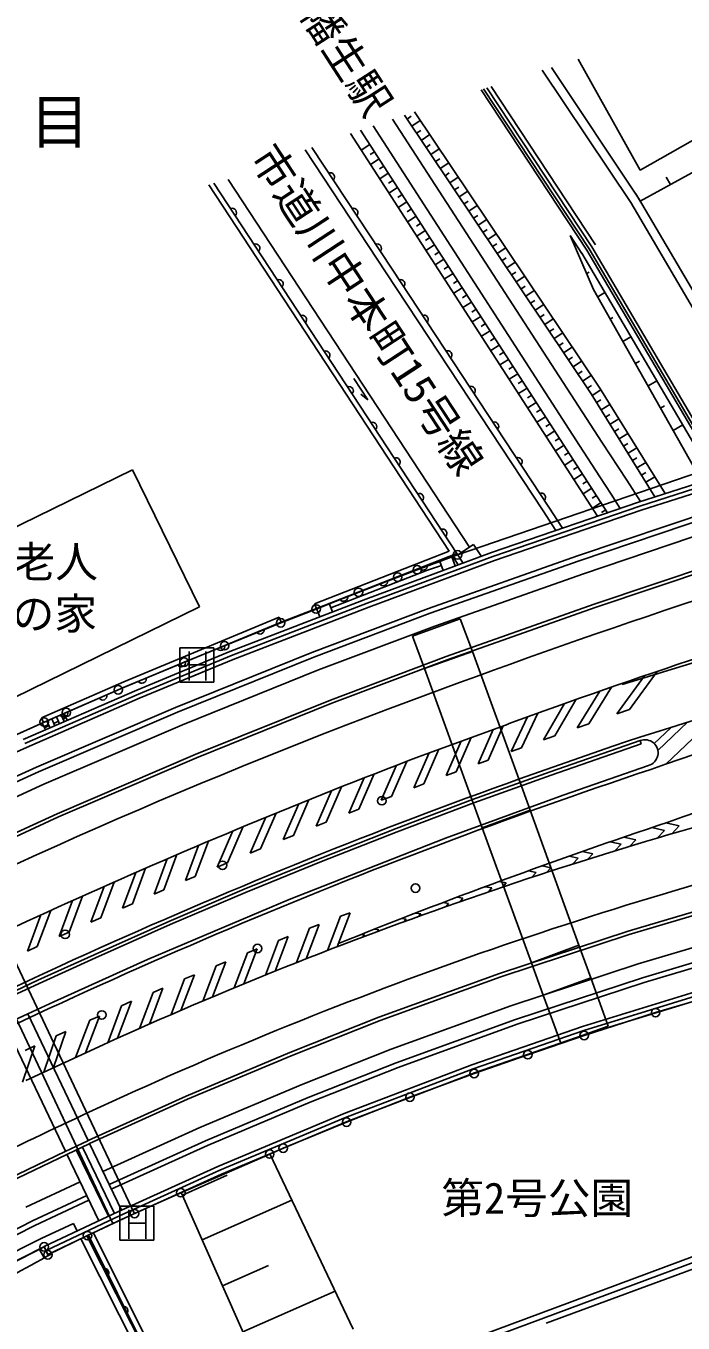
# Model space of a CAD drawing. Units: millimetres, scale not verified. Extents: x 40000 to 680000, y 20000 to 380000.
# Drawn here: x 91421 to 129940, y 243518 to 319605 of the extents above; entities that cross this region are included whole.
import ezdxf
from ezdxf.enums import TextEntityAlignment as Align

# ---------------------------------------------------------------- set-up
doc = ezdxf.new("R2010")
doc.units = ezdxf.units.MM
doc.header["$LTSCALE"] = 1000
for name, color, linetype, lineweight in [('M-BGD', 7, 'Continuous', 25), ('M-BMK-ROW', 30, 'Continuous', 25), ('M-STR-STR1', 1, 'Continuous', 25), ('M-STR-STR3', 7, 'Continuous', 25), ('M-STR-STRC', 7, 'Continuous', 25)]:
    doc.layers.add(name, color=color, linetype=linetype, lineweight=lineweight)
doc.layers.add('M-BMK-HTXT', color=7, linetype='Continuous')
doc.styles.add('ＭＳ ゴシック', font='')
doc.styles.get('ＭＳ ゴシック').set_extended_font_data('MS Gothic')

msp = doc.modelspace()

# ---------------------------------------------------------------- linework, layer by layer
at = {"layer": 'M-BGD'}
for p, q in [((143452, 318094), (127417, 309325)), ((127434, 311151), (123801, 317664)), ((121682, 317005), (126870, 309254)), ((127327, 309504), (122223, 317175)), ((124305, 306453), (118097, 315860)), ((124431, 306536), (118245, 315908)), ((124600, 306642), (118442, 315972)), ((124813, 306774), (118689, 316052)), ((113607, 314370), (124552, 298026)), ((113760, 314141), (114010, 314308)), ((114196, 314569), (125057, 298351)), ((132953, 314280), (127434, 311151)), ((111036, 313489), (125516, 291053)), ((114039, 313725), (114537, 314059)), ((110452, 313286), (124932, 290852)), ((114317, 313310), (114566, 313477)), ((114595, 312894), (115093, 313228)), ((107787, 312346), (112546, 305113)), ((108175, 312484), (112880, 305332)), ((111578, 312648), (111074, 312323)), ((111849, 312228), (111597, 312066)), ((114873, 312479), (115122, 312646)), ((115151, 312063), (115650, 312397)), ((112120, 311808), (111616, 311483)), ((112391, 311388), (112139, 311225)), ((115430, 311648), (115679, 311815)), ((115708, 311233), (116206, 311566)), ((117421, 289021), (103283, 310593)), ((112662, 310968), (112158, 310643)), ((112934, 310548), (112682, 310385)), ((115986, 310817), (116235, 310984)), ((116264, 310402), (116763, 310736)), ((129199, 310299), (128959, 310738)), ((102145, 310281), (116233, 288797)), ((102433, 310389), (116687, 288653)), ((113205, 310128), (112701, 309802)), ((113476, 309708), (113224, 309545)), ((116543, 309986), (116792, 310153)), ((116821, 309571), (117319, 309905)), ((127417, 309325), (127177, 309764)), ((127417, 309325), (127177, 309764)), ((113747, 309288), (113243, 308962)), ((117099, 309155), (117348, 309322)), ((117377, 308740), (117876, 309074)), ((126870, 309254), (135619, 294357)), ((127327, 309504), (136387, 294076)), ((114018, 308868), (113766, 308705)), ((114289, 308447), (113785, 308122)), ((117655, 308324), (117905, 308491)), ((117934, 307909), (118432, 308243)), ((114560, 308027), (114308, 307865)), ((114832, 307607), (114328, 307282)), ((118212, 307494), (118461, 307661)), ((118490, 307078), (118989, 307412)), ((115103, 307187), (114851, 307024)), ((115374, 306767), (114870, 306442)), ((118768, 306663), (119018, 306830)), ((124013, 306260), (123319, 307313)), ((124695, 304151), (123319, 307313)), ((124600, 306642), (132396, 293366)), ((115645, 306347), (115393, 306184)), ((115916, 305927), (115412, 305601)), ((119047, 306247), (119545, 306581)), ((119325, 305832), (119574, 305999)), ((124000, 306283), (131793, 293012)), ((124301, 306460), (132095, 293189)), ((124431, 306536), (132224, 293265)), ((112546, 305113), (121735, 291159)), ((112880, 305332), (122069, 291379)), ((116187, 305507), (115935, 305344)), ((119603, 305416), (120102, 305750)), ((119881, 305001), (120130, 305168)), ((124440, 305160), (124293, 305074)), ((116459, 305087), (115954, 304761)), ((116730, 304667), (116478, 304504)), ((120159, 304585), (120658, 304919)), ((117001, 304247), (116497, 303921)), ((117272, 303826), (117020, 303664)), ((120438, 304170), (120687, 304337)), ((120716, 303755), (121214, 304088)), ((131058, 292868), (124695, 304151)), ((125362, 303962), (124941, 303715)), ((117543, 303406), (117039, 303081)), ((117814, 302986), (117562, 302824)), ((120994, 303339), (121243, 303506)), ((121272, 302924), (121771, 303258)), ((118085, 302566), (117581, 302241)), ((118357, 302146), (118105, 301983)), ((121551, 302508), (121800, 302675)), ((121829, 302093), (122327, 302427)), ((125829, 302497), (125677, 302408)), ((118628, 301726), (118124, 301401)), ((122107, 301677), (122356, 301844)), ((122385, 301262), (122884, 301596)), ((126881, 301376), (126414, 301101)), ((118899, 301306), (118647, 301143)), ((119170, 300886), (118666, 300560)), ((122663, 300847), (122913, 301013)), ((122942, 300431), (123440, 300765)), ((119441, 300466), (119189, 300303)), ((119712, 300046), (119208, 299720)), ((123220, 300016), (123469, 300183)), ((123498, 299600), (123997, 299934)), ((127388, 299933), (127151, 299795)), ((119983, 299625), (119731, 299463)), ((120255, 299205), (119751, 298880)), ((123776, 299185), (124026, 299352)), ((124055, 298769), (124553, 299103)), ((111455, 297674), (110632, 298928)), ((120526, 298785), (120274, 298623)), ((120797, 298365), (120293, 298040)), ((124333, 298354), (124582, 298521)), ((125057, 298351), (128883, 292173)), ((128446, 298815), (127888, 298488)), ((111455, 297674), (111055, 298010)), ((121068, 297945), (120816, 297782)), ((121339, 297525), (120835, 297200)), ((124552, 298026), (128294, 291985)), ((124608, 297936), (125118, 298252)), ((124871, 297511), (125126, 297669)), ((121610, 297105), (121358, 296942)), ((125134, 297086), (125645, 297402)), ((125398, 296661), (125653, 296819)), ((128861, 297320), (128625, 297181)), ((121882, 296685), (121377, 296359)), ((122153, 296265), (121901, 296102)), ((125661, 296236), (126171, 296552)), ((129919, 296202), (129362, 295874)), ((122424, 295845), (121920, 295519)), ((122695, 295425), (122443, 295262)), ((125924, 295811), (126179, 295969)), ((126187, 295386), (126698, 295702)), ((122966, 295004), (122462, 294679)), ((123237, 294584), (122985, 294422)), ((126451, 294961), (126706, 295119)), ((126714, 294536), (127224, 294852)), ((123508, 294164), (123004, 293839)), ((123780, 293744), (123528, 293582)), ((126977, 294111), (127232, 294269)), ((127241, 293686), (127751, 294002)), ((127405, 291439), (136090, 294213)), ((127484, 291202), (136165, 293974)), ((90202, 289903), (97668, 293563)), ((97668, 293563), (101596, 285525)), ((124051, 293324), (123547, 292999)), ((127504, 293261), (127759, 293418)), ((127767, 292835), (128277, 293151)), ((124322, 292904), (124070, 292741)), ((124593, 292484), (124089, 292159)), ((118794, 288474), (127405, 291439)), ((124864, 292064), (124612, 291901)), ((125135, 291644), (124631, 291318)), ((118878, 288239), (127484, 291202)), ((122489, 290011), (121735, 291159)), ((122879, 290145), (122069, 291379)), ((132150, 291352), (123745, 288515)), ((132244, 291067), (123843, 288231)), ((125406, 291224), (125154, 291061)), ((132493, 290307), (124104, 287475)), ((116738, 288573), (117665, 289182)), ((118118, 288491), (117665, 289182)), ((116233, 288797), (108345, 285716)), ((116687, 288653), (108454, 285437)), ((108454, 285437), (116687, 288653)), ((111426, 285753), (118794, 288474)), ((123745, 288515), (115017, 285435)), ((116394, 288458), (115691, 288196)), ((116591, 287927), (116394, 288458)), ((116401, 288541), (116436, 288489)), ((116760, 287989), (116436, 288489)), ((117048, 288096), (116687, 288653)), ((133084, 288501), (124724, 285679)), ((114865, 287911), (109199, 285711)), ((114951, 287676), (109294, 285480)), ((111515, 285519), (118878, 288239)), ((115693, 288191), (114865, 287911)), ((115780, 287957), (114951, 287676)), ((123843, 288231), (115120, 285153)), ((115887, 287667), (115691, 288196)), ((133146, 288311), (124790, 285490)), ((124104, 287475), (115394, 284402)), ((101596, 285525), (88196, 278970)), ((103471, 282674), (111426, 285753)), ((103561, 282441), (111515, 285519)), ((108454, 285437), (106374, 284640)), ((115017, 285435), (108179, 282856)), ((108454, 285437), (108345, 285716)), ((108639, 284942), (108454, 285437)), ((109193, 285726), (109395, 285235)), ((124724, 285679), (116046, 282617)), ((124790, 285490), (116114, 282429)), ((106258, 284917), (97159, 281124)), ((97276, 280848), (106374, 284640)), ((106374, 284640), (106258, 284917)), ((115120, 285153), (108288, 282576)), ((116872, 284825), (114078, 283803)), ((116872, 284825), (117591, 282914)), ((115394, 284402), (108579, 281831)), ((102444, 283120), (100444, 283120)), ((100444, 283120), (100444, 281120)), ((102444, 281120), (102444, 283120)), ((114780, 281912), (114078, 283803)), ((98016, 280416), (103466, 282672)), ((98113, 280186), (103561, 282441)), ((108179, 282856), (100181, 279634)), ((108288, 282576), (100296, 279357)), ((100984, 281205), (100984, 282905)), ((101975, 282916), (101975, 281211)), ((116046, 282617), (109269, 280061)), ((116114, 282429), (109342, 279874)), ((117591, 282914), (114780, 281912)), ((117591, 282914), (120467, 275019)), ((108579, 281831), (100603, 278618)), ((100984, 282120), (101975, 282120)), ((101172, 281450), (102096, 281834)), ((117655, 273982), (114780, 281912)), ((97156, 281123), (92324, 279015)), ((92444, 278740), (97276, 280848)), ((100444, 281120), (102444, 281120)), ((91349, 277517), (98016, 280416)), ((91451, 277288), (98113, 280186)), ((109269, 280061), (101334, 276864)), ((100181, 279634), (92031, 276131)), ((100296, 279357), (92153, 275856)), ((93662, 279271), (93846, 278875)), ((109342, 279874), (101410, 276679)), ((86142, 275928), (92444, 278740)), ((92444, 278740), (92324, 279015)), ((92378, 278711), (92562, 278317)), ((100603, 278618), (92478, 275125)), ((92505, 278439), (92777, 278566)), ((92653, 278831), (92837, 278437)), ((92928, 278951), (93112, 278556)), ((93049, 278692), (93321, 278819)), ((93203, 279071), (93388, 278676)), ((93478, 279191), (93663, 278796)), ((93593, 278946), (93774, 279031)), ((85413, 274548), (91451, 277288)), ((122142, 275843), (127427, 277683)), ((122208, 275654), (127493, 277494)), ((127493, 277494), (127427, 277683)), ((101334, 276864), (93250, 273389)), ((101410, 276679), (93331, 273206)), ((127920, 276223), (122909, 274475)), ((92031, 276131), (85974, 273349)), ((92153, 275856), (86106, 273080)), ((117607, 274229), (122142, 275843)), ((117676, 274041), (122208, 275654)), ((97775, 249929), (85804, 275275)), ((92478, 275125), (86440, 272352)), ((120467, 275019), (120986, 273612)), ((113118, 272527), (117607, 274229)), ((113190, 272340), (117676, 274041)), ((122909, 274475), (116008, 271964)), ((118174, 272575), (117655, 273982)), ((93250, 273389), (87245, 270631)), ((93331, 273206), (87330, 270450)), ((118174, 272575), (120986, 273612)), ((120986, 273612), (123839, 265681)), ((108671, 270772), (113118, 272527)), ((121057, 264657), (118174, 272575)), ((116008, 271964), (106846, 268365)), ((108745, 270586), (113190, 272340)), ((104221, 268966), (108671, 270772)), ((104298, 268781), (108745, 270586)), ((99803, 267076), (104221, 268966)), ((99883, 266893), (104298, 268781)), ((106846, 268365), (98550, 264848)), ((126718, 266496), (132469, 268205)), ((126777, 266305), (132523, 268013)), ((95416, 265122), (99803, 267076)), ((95498, 264940), (99883, 266893)), ((119186, 264025), (126718, 266496)), ((119251, 263836), (126777, 266305)), ((121057, 264657), (123839, 265681)), ((124544, 263764), (123839, 265681)), ((127314, 264587), (133013, 266281)), ((92120, 263622), (95416, 265122)), ((92203, 263441), (95498, 264940)), ((98550, 264848), (93060, 262358)), ((127568, 263776), (133244, 265463)), ((127657, 263489), (133326, 265174)), ((112114, 261452), (119186, 264025)), ((119840, 262135), (127314, 264587)), ((121743, 262755), (121057, 264657)), ((90810, 263008), (92120, 263622)), ((90895, 262827), (92203, 263441)), ((112185, 261265), (119251, 263836)), ((120118, 261332), (127568, 263776)), ((120216, 261048), (127657, 263489)), ((124544, 263764), (121743, 262755)), ((124048, 260911), (132442, 263508)), ((124126, 260673), (132516, 263269)), ((124544, 263764), (125557, 260934)), ((122769, 259927), (121743, 262755)), ((93060, 262358), (91528, 261650)), ((112825, 259582), (119840, 262135)), ((90194, 261032), (93739, 253596)), ((91528, 261650), (90214, 261042)), ((91528, 261650), (95069, 254223)), ((106889, 259382), (112114, 261452)), ((106965, 259197), (112185, 261265)), ((113126, 258788), (120118, 261332)), ((113233, 258507), (120216, 261048)), ((117554, 258668), (124048, 260911)), ((117639, 258433), (124126, 260673)), ((125557, 260934), (122769, 259927)), ((107645, 257530), (112825, 259582)), ((100811, 256825), (106889, 259382)), ((100891, 256641), (106965, 259197)), ((107967, 256744), (113126, 258788)), ((108080, 256466), (113233, 258507)), ((110066, 255815), (117554, 258668)), ((110159, 255583), (117639, 258433)), ((101612, 254992), (107645, 257530)), ((95069, 254223), (100811, 256825)), ((95155, 254042), (100891, 256641)), ((101952, 254213), (107967, 256744)), ((102072, 253938), (108080, 256466)), ((102677, 252706), (110066, 255815)), ((95930, 252417), (101612, 254992)), ((102777, 252477), (110159, 255583)), ((95040, 254209), (93724, 253589)), ((95040, 254209), (95069, 254223)), ((96296, 251650), (101952, 254213)), ((93724, 253589), (90392, 251972)), ((93810, 253409), (90479, 251792)), ((95124, 254028), (93810, 253409)), ((93825, 253416), (95686, 249512)), ((96256, 249782), (94370, 253673)), ((96618, 249953), (94732, 253843)), ((95124, 254028), (95155, 254042)), ((95155, 254042), (97018, 250135)), ((96425, 251379), (102072, 253938)), ((110602, 243162), (105709, 253439)), ((97018, 250135), (102677, 252706)), ((97126, 249909), (102777, 252477)), ((100588, 251026), (103214, 252188)), ((94597, 251809), (91419, 250314)), ((100521, 251177), (104546, 242087)), ((94980, 250994), (91813, 249505)), ((95109, 250724), (91944, 249235)), ((98920, 250377), (96920, 250377)), ((96920, 250377), (96920, 248377)), ((98920, 248377), (98920, 250377)), ((101751, 248400), (107001, 250725)), ((92494, 248000), (96554, 249924)), ((92601, 247774), (96660, 249697)), ((96554, 249924), (97018, 250135)), ((96660, 249697), (97126, 249909)), ((97461, 248462), (97461, 250161)), ((98452, 250172), (98452, 248467)), ((91813, 249505), (86395, 246783)), ((91944, 249235), (86531, 246515)), ((94203, 249358), (92316, 248470)), ((92708, 247548), (96513, 249351)), ((94414, 248909), (94203, 249358)), ((99704, 240118), (95385, 248816)), ((97461, 249377), (98452, 249377)), ((92316, 248470), (86915, 245757)), ((98606, 240580), (94632, 248460)), ((98964, 240759), (94993, 248631)), ((99418, 239975), (95096, 248679)), ((96920, 248377), (98920, 248377)), ((92541, 248023), (87142, 245312)), ((92492, 247343), (92220, 247827)), ((92708, 247548), (92494, 248000)), ((131471, 247767), (112659, 240775)), ((131584, 247457), (112770, 240475)), ((102946, 245701), (105646, 246896)), ((131707, 247129), (121909, 243508)), ((104141, 243001), (109541, 245392))]:
    msp.add_line(p, q, dxfattribs=at)
for centre in [(112283, 274158), (102946, 270368), (114259, 269032), (93718, 266319), (104992, 265492), (95868, 261592)]:
    msp.add_circle(centre, 250, dxfattribs=at)
for centre, radius, start, end in [((109255, 310740), 256, 316.02241, 110.66164), ((103504, 308652), 256, 315.93677, 110.576), ((110629, 308651), 256, 316.02241, 110.66164), ((104875, 306562), 256, 315.93677, 110.576), ((112003, 306563), 256, 316.02241, 110.66164), ((106246, 304471), 256, 315.93677, 110.576), ((113378, 304475), 256, 316.04624, 110.68548), ((107617, 302381), 256, 315.93677, 110.576), ((114753, 302387), 256, 316.04624, 110.68548), ((108988, 300290), 256, 315.93677, 110.576), ((116128, 300299), 256, 316.04624, 110.68548), ((110359, 298200), 256, 315.93677, 110.576), ((117503, 298211), 256, 316.04624, 110.68548), ((111730, 296109), 256, 315.93677, 110.576), ((118878, 296123), 256, 316.04624, 110.68548), ((113101, 294019), 256, 315.93677, 110.576), ((120253, 294035), 256, 316.04624, 110.68548), ((114472, 291928), 256, 315.93677, 110.576), ((121628, 291947), 256, 316.04624, 110.68548), ((115843, 289837), 256, 315.93677, 110.576), ((114694, 287934), 256, 214.01497, 8.6542), ((112365, 287025), 256, 214.01497, 8.6542), ((110036, 286115), 256, 214.01497, 8.6542), ((105139, 284187), 256, 215.31003, 9.94927), ((102832, 283225), 256, 215.31003, 9.94927), ((100524, 282263), 256, 215.31003, 9.94927), ((98217, 281301), 256, 215.31003, 9.94927), ((95918, 280317), 256, 216.24878, 10.88801), ((93626, 279317), 256, 216.24878, 10.88801), ((127704, 276963), 771, 286.32679, 111.00172), ((5867383, -10321086), 12043294, 118.65108, 118.70316), ((96019, 246472), 256, 309.44716, 104.08639), ((97145, 244240), 256, 309.44716, 104.08639)]:
    msp.add_arc(centre, radius, start, end, dxfattribs=at)
at = {"layer": 'M-BMK-ROW'}
for p, q in [((116715, 288584), (135677, 295090)), ((114362, 287709), (116715, 288584)), ((113211, 287269), (114362, 287709)), ((110913, 286383), (113211, 287269)), ((108436, 285403), (110913, 286383)), ((106353, 284590), (108436, 285403)), ((103067, 283251), (106353, 284590)), ((100693, 282290), (103067, 283251)), ((96835, 280658), (100693, 282290)), ((93787, 279339), (96835, 280658)), ((92487, 278772), (93787, 279339)), ((85637, 275691), (92487, 278772)), ((132546, 262986), (128332, 261728)), ((128332, 261728), (124144, 260385)), ((124144, 260385), (120841, 259261)), ((120841, 259261), (117692, 258151)), ((117692, 258151), (113931, 256764)), ((113931, 256764), (110218, 255305)), ((110218, 255305), (106502, 253774)), ((105709, 253433), (100498, 251163)), ((106502, 253774), (105709, 253433)), ((100498, 251163), (97783, 249937)), ((97783, 249937), (95031, 248645)), ((95031, 248645), (92711, 247516)), ((92493, 247986), (87176, 245283)), ((92711, 247516), (92493, 247986))]:
    msp.add_line(p, q, dxfattribs=at)
for centre in [(116715, 288584), (114362, 287709), (113211, 287269), (110913, 286383), (108436, 285403), (106353, 284590), (103067, 283251), (100693, 282290), (96835, 280658), (93787, 279339), (92487, 278772), (128332, 261728), (124144, 260385), (120841, 259261), (117692, 258151), (113931, 256764), (110218, 255305), (105709, 253433), (106502, 253774), (100498, 251163), (97783, 249937), (95031, 248645), (92493, 247986), (92711, 247516)]:
    msp.add_circle(centre, 250, dxfattribs=at)
at = {"layer": 'M-STR-STR1'}
for p, q in [((127327, 291676), (136015, 294451)), ((118710, 288710), (127327, 291676)), ((111338, 285987), (118710, 288710)), ((103381, 282907), (111338, 285987)), ((97918, 280646), (103370, 282903)), ((91248, 277745), (97918, 280646)), ((96513, 249351), (84555, 274690)), ((124204, 260436), (132891, 263123)), ((117724, 258198), (124204, 260436)), ((110252, 255350), (117724, 258198)), ((102877, 252248), (110252, 255350)), ((97234, 249683), (102877, 252248)), ((96513, 249351), (97234, 249683))]:
    msp.add_line(p, q, dxfattribs=at)
at = {"layer": 'M-STR-STR3'}
for p, q in [((111774, 313744), (123879, 294999)), ((112903, 314131), (125180, 295199)), ((123879, 294999), (125056, 293149)), ((125180, 295199), (126642, 292951)), ((125056, 293149), (125727, 292136)), ((126642, 292951), (127445, 291714)), ((125727, 292136), (126251, 291306))]:
    msp.add_line(p, q, dxfattribs=at)
at = {"layer": 'M-STR-STRC'}
for p, q in [((128424, 281741), (126797, 279508)), ((124415, 278675), (125745, 280818)), ((127682, 281488), (126051, 279249)), ((122421, 277967), (123647, 280083)), ((123736, 278435), (125069, 280583)), ((120463, 277262), (121427, 279295)), ((121765, 277732), (122993, 279852)), ((126797, 279508), (126051, 279249)), ((132122, 279338), (128932, 276302)), ((132122, 279338), (128932, 276302)), ((115070, 276970), (119687, 278656)), ((118520, 276541), (119398, 278550)), ((119861, 277044), (120826, 279079)), ((124415, 278675), (123736, 278435)), ((130206, 278757), (128459, 277094)), ((130206, 278757), (128459, 277094)), ((116637, 275853), (117515, 277863)), ((117936, 276328), (118814, 278337)), ((122421, 277967), (121765, 277732)), ((129241, 278460), (128228, 277495)), ((129241, 278460), (128228, 277495)), ((114157, 274921), (115048, 276961)), ((114746, 275147), (115632, 277175)), ((116053, 275640), (116931, 277649)), ((120463, 277262), (119861, 277044)), ((112252, 274183), (113149, 276236)), ((112844, 274414), (113739, 276463)), ((118520, 276541), (117936, 276328)), ((110341, 273431), (111244, 275497)), ((110935, 273666), (111836, 275728)), ((116637, 275853), (116053, 275640)), ((108424, 272664), (109332, 274742)), ((109019, 272903), (109926, 274978)), ((114746, 275147), (114157, 274921)), ((106499, 271881), (107413, 273973)), ((107097, 272125), (108009, 274213)), ((112844, 274414), (112252, 274183)), ((104568, 271082), (105488, 273187)), ((105168, 271332), (106086, 273433)), ((110935, 273666), (110341, 273431)), ((103232, 270522), (104156, 272637)), ((109019, 272903), (108424, 272664)), ((128850, 272415), (128106, 272582)), ((128850, 272415), (128440, 271971)), ((129709, 272683), (128928, 272859)), ((129709, 272683), (129280, 272218)), ((101348, 269721), (102113, 271780)), ((102630, 270267), (103556, 272386)), ((107097, 272125), (106499, 271881)), ((126304, 271604), (125663, 271747)), ((127163, 271872), (126473, 272027)), ((127163, 271872), (126800, 271478)), ((99506, 268926), (100275, 270997)), ((100777, 269476), (101544, 271538)), ((105168, 271332), (104568, 271082)), ((123798, 270783), (123257, 270904)), ((123798, 270783), (123257, 270904)), ((124657, 271051), (124055, 271186)), ((124657, 271051), (124055, 271186)), ((124657, 271051), (124354, 270721)), ((124657, 271051), (124354, 270721)), ((126304, 271604), (125948, 271218)), ((97658, 268117), (98432, 270199)), ((98933, 268677), (99704, 270751)), ((103232, 270522), (102630, 270267)), ((122185, 270223), (121672, 270338)), ((122185, 270223), (121672, 270338)), ((122185, 270223), (121928, 269944)), ((122185, 270223), (121928, 269944)), ((123798, 270783), (123489, 270447)), ((123798, 270783), (123489, 270447)), ((95805, 267293), (96583, 269387)), ((97084, 267863), (97859, 269948)), ((101348, 269721), (100777, 269476)), ((119577, 269346), (119161, 269422)), ((119577, 269346), (119161, 269422)), ((121326, 269955), (120886, 270053)), ((121326, 269955), (120886, 270053)), ((121326, 269955), (121051, 269656)), ((121326, 269955), (121051, 269656)), ((95229, 267034), (96009, 269132)), ((99506, 268926), (98933, 268677)), ((118730, 269043), (118333, 269115)), ((118730, 269043), (118333, 269115)), ((118730, 269043), (118531, 268809)), ((118730, 269043), (118531, 268809)), ((119577, 269346), (119361, 269091)), ((119577, 269346), (119361, 269091)), ((93369, 266190), (94153, 268300)), ((93947, 266454), (94729, 268560)), ((97658, 268117), (97084, 267863)), ((116192, 268132), (115878, 268190)), ((116192, 268132), (115878, 268190)), ((116192, 268132), (116027, 267937)), ((116192, 268132), (116027, 267937)), ((117040, 268436), (116692, 268499)), ((117040, 268436), (116692, 268499)), ((117040, 268436), (116868, 268233)), ((117040, 268436), (116868, 268233)), ((91503, 265331), (92291, 267454)), ((92082, 265600), (92870, 267718)), ((95805, 267293), (95229, 267034)), ((109103, 265372), (109860, 267376)), ((109666, 265590), (110421, 267588)), ((109860, 267376), (110421, 267588)), ((113712, 267212), (113461, 267258)), ((113712, 267212), (113461, 267258)), ((113712, 267212), (113581, 267058)), ((113712, 267212), (113581, 267058)), ((114560, 267515), (114263, 267569)), ((114560, 267515), (114263, 267569)), ((114560, 267515), (114435, 267368)), ((114560, 267515), (114435, 267368)), ((93947, 266454), (93369, 266190)), ((107284, 264660), (108047, 266680)), ((107850, 264883), (108610, 266898)), ((108047, 266680), (108610, 266898)), ((111266, 266285), (111082, 266319)), ((111266, 266285), (111082, 266319)), ((112114, 266588), (111871, 266632)), ((112114, 266588), (111871, 266632)), ((112114, 266588), (112024, 266483)), ((112114, 266588), (112024, 266483)), ((92082, 265600), (91503, 265331)), ((105458, 263928), (106227, 265966)), ((106026, 264157), (106793, 266189)), ((106227, 265966), (106793, 266189)), ((111266, 266285), (111158, 266158)), ((111266, 266285), (111158, 266158)), ((103625, 263177), (104400, 265231)), ((104194, 263412), (104968, 265461)), ((104400, 265231), (104968, 265461)), ((101783, 262405), (102566, 264477)), ((102356, 262647), (103136, 264714)), ((102566, 264477), (103136, 264714)), ((99934, 261613), (100724, 263703)), ((100509, 261861), (101296, 263946)), ((100724, 263703), (101296, 263946)), ((98077, 260799), (98874, 262908)), ((98655, 261054), (99449, 263157)), ((98874, 262908), (99449, 263157)), ((96212, 259964), (97030, 262130)), ((96792, 260226), (97612, 262397)), ((97030, 262130), (97612, 262397)), ((94334, 259093), (95159, 261280)), ((94917, 259365), (95730, 261517)), ((95159, 261280), (95730, 261517)), ((92475, 258229), (93189, 260365)), ((93044, 258510), (93751, 260627)), ((93189, 260365), (93751, 260627)), ((91226, 257645), (91938, 259776)), ((91374, 259508), (91938, 259776)), ((91421, 257738), (95954, 259847))]:
    msp.add_line(p, q, dxfattribs=at)
for centre, radius, start, end in [((289430, -189909), 501625, 102.74178, 110.48827), ((229141, -43130), 340000, 97.52891, 107.59233), ((229846, -46315), 340000, 97.65771, 107.5349), ((241116, -44657), 340000, 99.5773, 109.42472), ((241927, -47817), 340000, 99.54565, 109.3855), ((289430, -189909), 498375, 107.15285, 109.9127), ((235484, -45534), 347500, 110.48827, 117.40911), ((235484, -45534), 341000, 108.47771, 117.40911), ((243930, -63510), 364048, 110.73003, 117.52105), ((235484, -45534), 339000, 108.47771, 117.40911), ((199967, 30726), 251625, 103.88533, 114.41646), ((199967, 30726), 251625, 103.88533, 114.41646), ((235024, -44271), 334406, 108.4716, 112.00294), ((199967, 30726), 248375, 103.88533, 114.973), ((235484, -45534), 332500, 114.973, 117.40911)]:
    msp.add_arc(centre, radius, start, end, dxfattribs=at)

# ---------------------------------------------------------------- texts
at = {"layer": 'M-BGD', "style": 'ＭＳ ゴシック'}
for s, rotation, p in [('至 幡生駅', 302.855, (104872, 323261)), ('市道川中本町15号線', 303.241, (104045, 311589))]:
    msp.add_text(s, height=1833, rotation=rotation, dxfattribs=at).set_placement(p, align=Align.BOTTOM_LEFT)
for s, p in [('川中老人', (85640, 286705)), ('憩の家', (88089, 283663)), ('第2号公園', (115767, 249384))]:
    msp.add_text(s, height=1833, dxfattribs=at).set_placement(p, align=Align.BOTTOM_LEFT)
at = {"layer": 'M-BMK-HTXT', "insert": (64559, 312414), "char_height": 2566, "attachment_point": 7, "style": 'ＭＳ ゴシック'}
msp.add_mtext('\\T1.29;川中本町二丁目', dxfattribs=at)

doc.saveas('drawing.dxf')
